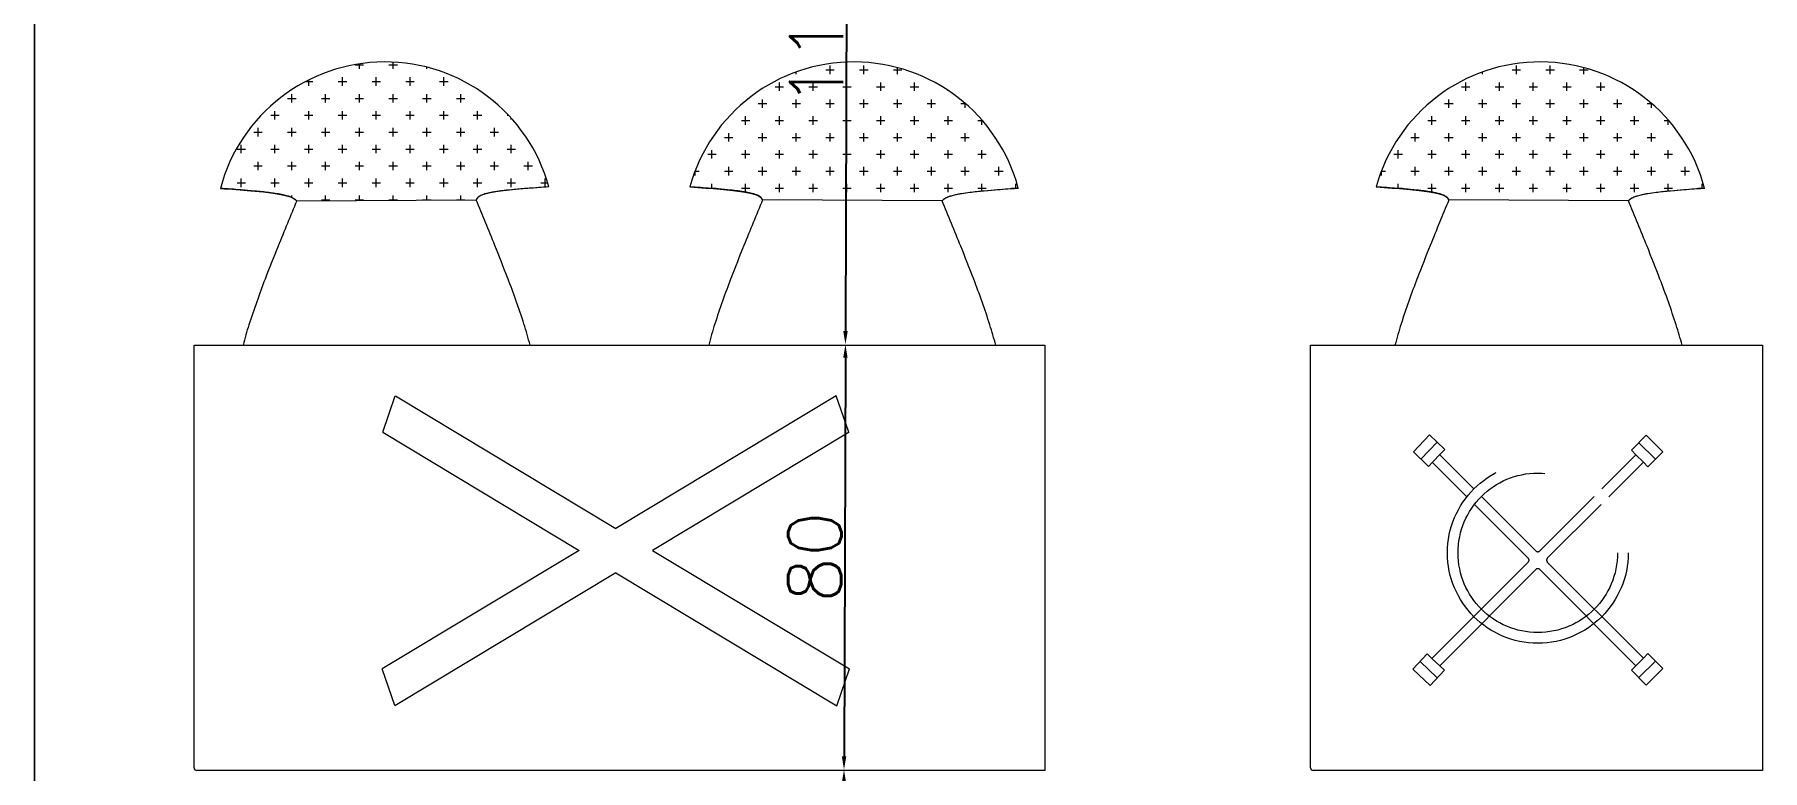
# Model space of a CAD drawing. Extents: x 3270 to 6851, y -140 to 2884.
# Drawn here: x 4573.4 to 4898.4, y 672.7 to 811.2 of the extents above; entities that cross this region are included whole.
import ezdxf

# ---------------------------------------------------------------- set-up
doc = ezdxf.new("R2010")
doc.units = 0
doc.header["$LTSCALE"] = 20
doc.linetypes.add('ACAD_ISO03W100', pattern=[30, 12, -18])
doc.layers.get('0').update_dxf_attribs({"linetype": 'CONTINUOUS', "lineweight": 15})
doc.layers.get('DEFPOINTS').update_dxf_attribs({"linetype": 'CONTINUOUS'})
doc.layers.add('Ö-MOBİLYA', color=31, linetype='CONTINUOUS', lineweight=18)
doc.layers.add('ölçü', color=102, linetype='CONTINUOUS', lineweight=15)
doc.styles.get("Standard").update_dxf_attribs({"font": 'txttw.shx'})
doc.dimstyles.new('YAZI', dxfattribs={"dimtxt": 10, "dimasz": 2.5, "dimexe": 1.25, "dimexo": 0.625, "dimtad": 1, "dimdec": 0, "dimtxsty": 'Standard', "dimcen": 2.5, "dimse1": 1, "dimse2": 1, "dimclrd": 256, "dimclrt": 256, "dimadec": 0, "dimazin": 0, "dimtfac": 1, "dimtdec": 0, "dimtmove": 0, "dimatfit": 3, "dimfxl": 1, "dimarcsym": 0})

# ---------------------------------------------------------------- blocks, each defined once
blk = doc.blocks.new('*D143')
at = {"layer": 'DEFPOINTS', "color": 0, "transparency": 16777216}
for p in [(4763.38, 867.74), (4725.9, 752.87), (4763.38, 752.74)]:
    blk.add_point(p, dxfattribs=at)
at = {"layer": 'ölçü', "lineweight": -2, "transparency": 16777216}
blk.add_line((4726.28, 865.37), (4725.91, 755.37), dxfattribs=at)
at = {"layer": 'ölçü', "transparency": 16777216}
for points in [[(4725.86, 865.37), (4726.7, 865.37), (4726.29, 867.87)], [(4725.49, 755.37), (4726.33, 755.37), (4725.9, 752.87)]]:
    blk.add_solid(points, dxfattribs=at)
at = {"layer": 'ölçü', "transparency": 16777216, "insert": (4720.47, 810.39), "char_height": 10, "attachment_point": 5, "rotation": 89.8076}
blk.add_mtext('115', dxfattribs=at)
blk = doc.blocks.new('*D144')
at = {"layer": 'DEFPOINTS', "color": 0, "transparency": 16777216}
for p in [(4763.38, 752.74), (4725.63, 672.87), (4763.38, 672.74)]:
    blk.add_point(p, dxfattribs=at)
at = {"layer": 'ölçü', "lineweight": -2, "transparency": 16777216}
blk.add_line((4725.89, 750.37), (4725.64, 675.37), dxfattribs=at)
at = {"layer": 'ölçü', "transparency": 16777216}
for points in [[(4725.48, 750.37), (4726.31, 750.37), (4725.9, 752.87)], [(4725.23, 675.37), (4726.06, 675.37), (4725.63, 672.87)]]:
    blk.add_solid(points, dxfattribs=at)
at = {"layer": 'ölçü', "transparency": 16777216, "insert": (4720.14, 712.89), "char_height": 10, "attachment_point": 5, "rotation": 89.8076}
blk.add_mtext('80', dxfattribs=at)
blk = doc.blocks.new('*D145')
at = {"layer": 'DEFPOINTS', "color": 0, "transparency": 16777216}
for p in [(4763.38, 672.74), (4725.25, 557.87), (4763.38, 557.74)]:
    blk.add_point(p, dxfattribs=at)
at = {"layer": 'ölçü', "lineweight": -2, "transparency": 16777216}
blk.add_line((4725.63, 670.37), (4725.26, 560.37), dxfattribs=at)
at = {"layer": 'ölçü', "transparency": 16777216}
for points in [[(4725.21, 670.37), (4726.04, 670.37), (4725.63, 672.87)], [(4724.84, 560.37), (4725.67, 560.37), (4725.25, 557.87)]]:
    blk.add_solid(points, dxfattribs=at)
at = {"layer": 'ölçü', "transparency": 16777216, "insert": (4719.82, 615.39), "char_height": 10, "attachment_point": 5, "rotation": 89.8076}
blk.add_mtext('115', dxfattribs=at)

msp = doc.modelspace()

# ---------------------------------------------------------------- linework, layer by layer
for p, q in [((4573.38, 222.74), (4573.38, 922.74)), ((4573.38, 922.74), (4573.38, 222.74))]:
    msp.add_line(p, q)
at = {"layer": 'Ö-MOBİLYA'}
for p, q in [((4631.3, 801.52), (4631.3, 803.11)), ((4633.68, 805.49), (4635.27, 805.49)), ((4634.48, 804.7), (4634.48, 805.65)), ((4637.65, 801.52), (4637.65, 803.11)), ((4640.03, 805.49), (4641.62, 805.49)), ((4640.83, 804.7), (4640.83, 805.97)), ((4644, 801.52), (4644, 803.11)), ((4647.18, 804.7), (4647.18, 805.02)), ((4650.35, 801.52), (4650.35, 803.11)), ((4716.66, 803.72), (4716.66, 804.12)), ((4722.21, 804.51), (4723.8, 804.51)), ((4723.01, 803.72), (4723.01, 805.31)), ((4728.56, 804.51), (4730.15, 804.51)), ((4729.36, 803.72), (4729.36, 805.31)), ((4734.91, 804.51), (4736.5, 804.51)), ((4735.71, 803.72), (4735.71, 804.94)), ((4845.75, 803.72), (4845.75, 804.12)), ((4851.3, 804.51), (4852.89, 804.51)), ((4852.1, 803.72), (4852.1, 805.31)), ((4857.65, 804.51), (4859.24, 804.51)), ((4858.45, 803.72), (4858.45, 805.31)), ((4864, 804.51), (4865.59, 804.51)), ((4864.8, 803.72), (4864.8, 804.94)), ((4621.78, 798.35), (4621.78, 799.94)), ((4624.34, 802.32), (4625.75, 802.32)), ((4624.95, 801.52), (4624.95, 802.63)), ((4628.13, 798.35), (4628.13, 799.94)), ((4630.51, 802.32), (4632.1, 802.32)), ((4634.48, 798.35), (4634.48, 799.94)), ((4636.86, 802.32), (4638.45, 802.32)), ((4640.83, 798.35), (4640.83, 799.94)), ((4643.21, 802.32), (4644.8, 802.32)), ((4647.18, 798.35), (4647.18, 799.94)), ((4649.56, 802.32), (4651.15, 802.32)), ((4653.53, 798.35), (4653.53, 799.94)), ((4712.69, 801.34), (4714.28, 801.34)), ((4713.48, 800.54), (4713.48, 802.13)), ((4719.04, 801.34), (4720.63, 801.34)), ((4719.83, 800.54), (4719.83, 802.13)), ((4725.39, 801.34), (4726.98, 801.34)), ((4726.18, 800.54), (4726.18, 802.13)), ((4731.74, 801.34), (4733.33, 801.34)), ((4732.53, 800.54), (4732.53, 802.13)), ((4738.09, 801.34), (4739.68, 801.34)), ((4738.88, 800.54), (4738.88, 802.13)), ((4745.23, 800.54), (4745.23, 800.64)), ((4841.78, 801.34), (4843.36, 801.34)), ((4842.57, 800.54), (4842.57, 802.13)), ((4848.13, 801.34), (4849.71, 801.34)), ((4848.92, 800.54), (4848.92, 802.13)), ((4854.48, 801.34), (4856.06, 801.34)), ((4855.27, 800.54), (4855.27, 802.13)), ((4860.83, 801.34), (4862.41, 801.34)), ((4861.62, 800.54), (4861.62, 802.13)), ((4867.18, 801.34), (4868.76, 801.34)), ((4867.97, 800.54), (4867.97, 802.13)), ((4874.32, 800.54), (4874.32, 800.64)), ((4618.6, 795.17), (4618.6, 796.76)), ((4620.98, 799.14), (4622.57, 799.14)), ((4624.95, 795.17), (4624.95, 796.76)), ((4627.33, 799.14), (4628.92, 799.14)), ((4631.3, 795.17), (4631.3, 796.76)), ((4633.68, 799.14), (4635.27, 799.14)), ((4637.65, 795.17), (4637.65, 796.76)), ((4640.03, 799.14), (4641.62, 799.14)), ((4644, 795.17), (4644, 796.76)), ((4646.38, 799.14), (4647.97, 799.14)), ((4650.35, 795.17), (4650.35, 796.76)), ((4652.73, 799.14), (4654.32, 799.14)), ((4656.7, 795.17), (4656.7, 796.76)), ((4659.88, 798.35), (4659.88, 798.49)), ((4709.51, 798.16), (4711.1, 798.16)), ((4710.31, 797.37), (4710.31, 798.96)), ((4715.86, 798.16), (4717.45, 798.16)), ((4716.66, 797.37), (4716.66, 798.96)), ((4722.21, 798.16), (4723.8, 798.16)), ((4723.01, 797.37), (4723.01, 798.96)), ((4728.56, 798.16), (4730.15, 798.16)), ((4729.36, 797.37), (4729.36, 798.96)), ((4734.91, 798.16), (4736.5, 798.16)), ((4735.71, 797.37), (4735.71, 798.96)), ((4741.26, 798.16), (4742.85, 798.16)), ((4742.06, 797.37), (4742.06, 798.96)), ((4747.61, 798.16), (4748.49, 798.16)), ((4748.41, 797.37), (4748.41, 798.23)), ((4838.6, 798.16), (4840.19, 798.16)), ((4839.4, 797.37), (4839.4, 798.96)), ((4844.95, 798.16), (4846.54, 798.16)), ((4845.75, 797.37), (4845.75, 798.96)), ((4851.3, 798.16), (4852.89, 798.16)), ((4852.1, 797.37), (4852.1, 798.96)), ((4857.65, 798.16), (4859.24, 798.16)), ((4858.45, 797.37), (4858.45, 798.96)), ((4864, 798.16), (4865.59, 798.16)), ((4864.8, 797.37), (4864.8, 798.96)), ((4870.35, 798.16), (4871.94, 798.16)), ((4871.15, 797.37), (4871.15, 798.96)), ((4876.7, 798.16), (4877.57, 798.16)), ((4877.5, 797.37), (4877.5, 798.23)), ((4615.43, 792), (4615.43, 793.59)), ((4617.81, 795.97), (4619.4, 795.97)), ((4621.78, 792), (4621.78, 793.59)), ((4624.16, 795.97), (4625.75, 795.97)), ((4628.13, 792), (4628.13, 793.59)), ((4630.51, 795.97), (4632.1, 795.97)), ((4634.48, 792), (4634.48, 793.59)), ((4636.86, 795.97), (4638.45, 795.97)), ((4640.83, 792), (4640.83, 793.59)), ((4643.21, 795.97), (4644.8, 795.97)), ((4647.18, 792), (4647.18, 793.59)), ((4649.56, 795.97), (4651.15, 795.97)), ((4653.53, 792), (4653.53, 793.59)), ((4655.91, 795.97), (4657.5, 795.97)), ((4659.88, 792), (4659.88, 793.59)), ((4662.26, 795.97), (4662.55, 795.97)), ((4663.05, 795.17), (4663.05, 795.42)), ((4706.34, 794.99), (4707.93, 794.99)), ((4707.13, 794.19), (4707.13, 795.78)), ((4712.69, 794.99), (4714.28, 794.99)), ((4713.48, 794.19), (4713.48, 795.78)), ((4719.04, 794.99), (4720.63, 794.99)), ((4719.83, 794.19), (4719.83, 795.78)), ((4725.39, 794.99), (4726.98, 794.99)), ((4726.18, 794.19), (4726.18, 795.78)), ((4731.74, 794.99), (4733.33, 794.99)), ((4732.53, 794.19), (4732.53, 795.78)), ((4738.09, 794.99), (4739.68, 794.99)), ((4738.88, 794.19), (4738.88, 795.78)), ((4744.44, 794.99), (4746.03, 794.99)), ((4745.23, 794.19), (4745.23, 795.78)), ((4750.79, 794.99), (4751.66, 794.99)), ((4751.58, 794.19), (4751.58, 795.08)), ((4835.43, 794.99), (4837.01, 794.99)), ((4836.22, 794.19), (4836.22, 795.78)), ((4841.78, 794.99), (4843.36, 794.99)), ((4842.57, 794.19), (4842.57, 795.78)), ((4848.13, 794.99), (4849.71, 794.99)), ((4848.92, 794.19), (4848.92, 795.78)), ((4854.48, 794.99), (4856.06, 794.99)), ((4855.27, 794.19), (4855.27, 795.78)), ((4860.83, 794.99), (4862.41, 794.99)), ((4861.62, 794.19), (4861.62, 795.78)), ((4867.18, 794.99), (4868.76, 794.99)), ((4867.97, 794.19), (4867.97, 795.78)), ((4873.53, 794.99), (4875.11, 794.99)), ((4874.32, 794.19), (4874.32, 795.78)), ((4879.88, 794.99), (4880.75, 794.99)), ((4880.67, 794.19), (4880.67, 795.08)), ((4612.25, 788.82), (4612.25, 790.41)), ((4614.63, 792.79), (4616.22, 792.79)), ((4618.6, 788.82), (4618.6, 790.41)), ((4620.98, 792.79), (4622.57, 792.79)), ((4624.95, 788.82), (4624.95, 790.41)), ((4627.33, 792.79), (4628.92, 792.79)), ((4631.3, 788.82), (4631.3, 790.41)), ((4633.68, 792.79), (4635.27, 792.79)), ((4637.65, 788.82), (4637.65, 790.41)), ((4640.03, 792.79), (4641.62, 792.79)), ((4644, 788.82), (4644, 790.41)), ((4646.38, 792.79), (4647.97, 792.79)), ((4650.35, 788.82), (4650.35, 790.41)), ((4652.73, 792.79), (4654.32, 792.79)), ((4656.7, 788.82), (4656.7, 790.41)), ((4659.08, 792.79), (4660.67, 792.79)), ((4663.05, 788.82), (4663.05, 790.41)), ((4703.16, 791.81), (4704.75, 791.81)), ((4703.96, 791.02), (4703.96, 792.61)), ((4709.51, 791.81), (4711.1, 791.81)), ((4710.31, 791.02), (4710.31, 792.61)), ((4715.86, 791.81), (4717.45, 791.81)), ((4716.66, 791.02), (4716.66, 792.61)), ((4722.21, 791.81), (4723.8, 791.81)), ((4723.01, 791.02), (4723.01, 792.61)), ((4728.56, 791.81), (4730.15, 791.81)), ((4729.36, 791.02), (4729.36, 792.61)), ((4734.91, 791.81), (4736.5, 791.81)), ((4735.71, 791.02), (4735.71, 792.61)), ((4741.26, 791.81), (4742.85, 791.81)), ((4742.06, 791.02), (4742.06, 792.61)), ((4747.61, 791.81), (4749.2, 791.81)), ((4748.41, 791.02), (4748.41, 792.61)), ((4753.96, 791.81), (4754.09, 791.81)), ((4832.25, 791.81), (4833.84, 791.81)), ((4833.05, 791.02), (4833.05, 792.61)), ((4838.6, 791.81), (4840.19, 791.81)), ((4839.4, 791.02), (4839.4, 792.61)), ((4844.95, 791.81), (4846.54, 791.81)), ((4845.75, 791.02), (4845.75, 792.61)), ((4851.3, 791.81), (4852.89, 791.81)), ((4852.1, 791.02), (4852.1, 792.61)), ((4857.65, 791.81), (4859.24, 791.81)), ((4858.45, 791.02), (4858.45, 792.61)), ((4864, 791.81), (4865.59, 791.81)), ((4864.8, 791.02), (4864.8, 792.61)), ((4870.35, 791.81), (4871.94, 791.81)), ((4871.15, 791.02), (4871.15, 792.61)), ((4876.7, 791.81), (4878.29, 791.81)), ((4877.5, 791.02), (4877.5, 792.61)), ((4883.05, 791.81), (4883.17, 791.81)), ((4611.46, 789.62), (4613.05, 789.62)), ((4615.43, 785.65), (4615.43, 787.24)), ((4617.81, 789.62), (4619.4, 789.62)), ((4621.78, 785.65), (4621.78, 787.24)), ((4624.16, 789.62), (4625.75, 789.62)), ((4628.13, 785.65), (4628.13, 787.24)), ((4630.51, 789.62), (4632.1, 789.62)), ((4634.48, 785.65), (4634.48, 787.24)), ((4636.86, 789.62), (4638.45, 789.62)), ((4640.83, 785.65), (4640.83, 787.24)), ((4643.21, 789.62), (4644.8, 789.62)), ((4647.18, 785.65), (4647.18, 787.24)), ((4649.56, 789.62), (4651.15, 789.62)), ((4653.53, 785.65), (4653.53, 787.24)), ((4655.91, 789.62), (4657.5, 789.62)), ((4659.88, 785.65), (4659.88, 787.24)), ((4662.26, 789.62), (4663.85, 789.62)), ((4666.23, 785.65), (4666.23, 787.24)), ((4699.99, 788.64), (4701.58, 788.64)), ((4700.78, 787.84), (4700.78, 789.43)), ((4706.34, 788.64), (4707.93, 788.64)), ((4707.13, 787.84), (4707.13, 789.43)), ((4712.69, 788.64), (4714.28, 788.64)), ((4713.48, 787.84), (4713.48, 789.43)), ((4719.04, 788.64), (4720.63, 788.64)), ((4719.83, 787.84), (4719.83, 789.43)), ((4725.39, 788.64), (4726.98, 788.64)), ((4726.18, 787.84), (4726.18, 789.43)), ((4731.74, 788.64), (4733.33, 788.64)), ((4732.53, 787.84), (4732.53, 789.43)), ((4738.09, 788.64), (4739.68, 788.64)), ((4738.88, 787.84), (4738.88, 789.43)), ((4744.44, 788.64), (4746.03, 788.64)), ((4745.23, 787.84), (4745.23, 789.43)), ((4750.79, 788.64), (4752.38, 788.64)), ((4751.58, 787.84), (4751.58, 789.43)), ((4829.08, 788.64), (4830.66, 788.64)), ((4829.87, 787.84), (4829.87, 789.43)), ((4835.43, 788.64), (4837.01, 788.64)), ((4836.22, 787.84), (4836.22, 789.43)), ((4841.78, 788.64), (4843.36, 788.64)), ((4842.57, 787.84), (4842.57, 789.43)), ((4848.13, 788.64), (4849.71, 788.64)), ((4848.92, 787.84), (4848.92, 789.43)), ((4854.48, 788.64), (4856.06, 788.64)), ((4855.27, 787.84), (4855.27, 789.43)), ((4860.83, 788.64), (4862.41, 788.64)), ((4861.62, 787.84), (4861.62, 789.43)), ((4867.18, 788.64), (4868.76, 788.64)), ((4867.97, 787.84), (4867.97, 789.43)), ((4873.53, 788.64), (4875.11, 788.64)), ((4874.32, 787.84), (4874.32, 789.43)), ((4879.88, 788.64), (4881.46, 788.64)), ((4880.67, 787.84), (4880.67, 789.43)), ((4609.78, 786.44), (4609.87, 786.44)), ((4611.46, 783.27), (4613.05, 783.27)), ((4612.25, 782.47), (4612.25, 784.06)), ((4614.63, 786.44), (4616.22, 786.44)), ((4617.81, 783.27), (4619.4, 783.27)), ((4618.6, 782.47), (4618.6, 784.06)), ((4620.98, 786.44), (4622.57, 786.44)), ((4624.16, 783.27), (4625.75, 783.27)), ((4624.95, 782.47), (4624.95, 784.06)), ((4627.33, 786.44), (4628.92, 786.44)), ((4630.51, 783.27), (4632.1, 783.27)), ((4631.3, 782.47), (4631.3, 784.06)), ((4633.68, 786.44), (4635.27, 786.44)), ((4636.86, 783.27), (4638.45, 783.27)), ((4637.65, 782.47), (4637.65, 784.06)), ((4640.03, 786.44), (4641.62, 786.44)), ((4643.21, 783.27), (4644.8, 783.27)), ((4644, 782.47), (4644, 784.06)), ((4646.38, 786.44), (4647.97, 786.44)), ((4649.56, 783.27), (4651.15, 783.27)), ((4650.35, 782.47), (4650.35, 784.06)), ((4652.73, 786.44), (4654.32, 786.44)), ((4655.91, 783.27), (4657.5, 783.27)), ((4656.7, 782.47), (4656.7, 784.06)), ((4659.08, 786.44), (4660.67, 786.44)), ((4662.26, 783.27), (4663.85, 783.27)), ((4663.05, 782.47), (4663.05, 784.06)), ((4665.43, 786.44), (4667.02, 786.44)), ((4668.61, 783.27), (4669.9, 783.27)), ((4669.4, 782.47), (4669.4, 784.06)), ((4697.61, 785.46), (4698.4, 785.46)), ((4697.61, 784.67), (4697.61, 785.46)), ((4703.16, 785.46), (4704.75, 785.46)), ((4703.96, 784.67), (4703.96, 786.26)), ((4709.51, 785.46), (4711.1, 785.46)), ((4710.31, 784.67), (4710.31, 786.26)), ((4715.86, 785.46), (4717.45, 785.46)), ((4716.66, 784.67), (4716.66, 786.26)), ((4722.21, 785.46), (4723.8, 785.46)), ((4723.01, 784.67), (4723.01, 786.26)), ((4728.56, 785.46), (4730.15, 785.46)), ((4729.36, 784.67), (4729.36, 786.26)), ((4734.91, 785.46), (4736.5, 785.46)), ((4735.71, 784.67), (4735.71, 786.26)), ((4741.26, 785.46), (4742.85, 785.46)), ((4742.06, 784.67), (4742.06, 786.26)), ((4747.61, 785.46), (4749.2, 785.46)), ((4748.41, 784.67), (4748.41, 786.26)), ((4753.96, 785.46), (4755.55, 785.46)), ((4754.76, 784.67), (4754.76, 786.26)), ((4826.7, 785.46), (4827.49, 785.46)), ((4826.7, 784.67), (4826.7, 785.46)), ((4832.25, 785.46), (4833.84, 785.46)), ((4833.05, 784.67), (4833.05, 786.26)), ((4838.6, 785.46), (4840.19, 785.46)), ((4839.4, 784.67), (4839.4, 786.26)), ((4844.95, 785.46), (4846.54, 785.46)), ((4845.75, 784.67), (4845.75, 786.26)), ((4851.3, 785.46), (4852.89, 785.46)), ((4852.1, 784.67), (4852.1, 786.26)), ((4857.65, 785.46), (4859.24, 785.46)), ((4858.45, 784.67), (4858.45, 786.26)), ((4864, 785.46), (4865.59, 785.46)), ((4864.8, 784.67), (4864.8, 786.26)), ((4870.35, 785.46), (4871.94, 785.46)), ((4871.15, 784.67), (4871.15, 786.26)), ((4876.7, 785.46), (4878.29, 785.46)), ((4877.5, 784.67), (4877.5, 786.26)), ((4883.05, 785.46), (4884.64, 785.46)), ((4883.85, 784.67), (4883.85, 786.26)), ((4621.78, 780.5), (4621.78, 780.89)), ((4622.44, 780.09), (4622.57, 780.09)), ((4622.68, 779.89, 33.61), (4656.45, 780.05, 32.32)), ((4622.68, 779.89), (4656.45, 780.05)), ((4622.68, 779.89), (4656.45, 780.05)), ((4627.33, 780.09), (4628.92, 780.09)), ((4628.13, 779.92), (4628.13, 780.89)), ((4633.68, 780.09), (4635.27, 780.09)), ((4634.48, 779.95), (4634.48, 780.89)), ((4640.03, 780.09), (4641.62, 780.09)), ((4640.83, 779.98), (4640.83, 780.89)), ((4646.38, 780.09), (4647.97, 780.09)), ((4647.18, 780.01), (4647.18, 780.89)), ((4652.73, 780.09), (4654.32, 780.09)), ((4653.53, 780.04), (4653.53, 780.89)), ((4699.99, 782.29), (4701.58, 782.29)), ((4700.78, 782.2), (4700.78, 783.08)), ((4706.34, 782.29), (4707.93, 782.29)), ((4707.13, 781.51), (4707.13, 783.08)), ((4744.08, 779.89, 33.61), (4710.31, 780.05, 32.32)), ((4744.08, 779.89), (4710.31, 780.05)), ((4744.08, 779.89), (4710.31, 780.05)), ((4712.69, 782.29), (4714.28, 782.29)), ((4713.48, 781.49), (4713.48, 783.08)), ((4719.04, 782.29), (4720.63, 782.29)), ((4719.83, 781.49), (4719.83, 783.08)), ((4725.39, 782.29), (4726.98, 782.29)), ((4726.18, 781.49), (4726.18, 783.08)), ((4731.74, 782.29), (4733.33, 782.29)), ((4732.53, 781.49), (4732.53, 783.08)), ((4738.09, 782.29), (4739.68, 782.29)), ((4738.88, 781.49), (4738.88, 783.08)), ((4744.44, 782.29), (4746.03, 782.29)), ((4745.23, 781.49), (4745.23, 783.08)), ((4750.79, 782.29), (4752.38, 782.29)), ((4751.58, 781.69), (4751.58, 783.08)), ((4757.14, 782.29), (4758.41, 782.29)), ((4757.93, 782.18), (4757.93, 783.08)), ((4829.08, 782.29), (4830.66, 782.29)), ((4829.87, 782.2), (4829.87, 783.08)), ((4835.43, 782.29), (4837.01, 782.29)), ((4836.22, 781.51), (4836.22, 783.08)), ((4873.17, 779.89, 33.61), (4839.4, 780.05, 32.32)), ((4873.17, 779.89), (4839.4, 780.05)), ((4873.17, 779.89), (4839.4, 780.05)), ((4841.78, 782.29), (4843.36, 782.29)), ((4842.57, 781.49), (4842.57, 783.08)), ((4848.13, 782.29), (4849.71, 782.29)), ((4848.92, 781.49), (4848.92, 783.08)), ((4854.48, 782.29), (4856.06, 782.29)), ((4855.27, 781.49), (4855.27, 783.08)), ((4860.83, 782.29), (4862.41, 782.29)), ((4861.62, 781.49), (4861.62, 783.08)), ((4867.18, 782.29), (4868.76, 782.29)), ((4867.97, 781.49), (4867.97, 783.08)), ((4873.53, 782.29), (4875.11, 782.29)), ((4874.32, 781.49), (4874.32, 783.08)), ((4879.88, 782.29), (4881.46, 782.29)), ((4880.67, 781.69), (4880.67, 783.08)), ((4886.23, 782.29), (4887.5, 782.29)), ((4887.02, 782.18), (4887.02, 783.08)), ((4742.06, 779.9), (4742.06, 779.91)), ((4871.15, 779.9), (4871.15, 779.91)), ((4603.38, 673.24), (4603.38, 752.74)), ((4603.38, 752.74), (4763.38, 752.74)), ((4763.38, 752.74), (4763.38, 672.74)), ((4813.38, 673.24), (4813.38, 752.74)), ((4813.38, 752.74), (4898.38, 752.74)), ((4898.38, 752.74), (4898.38, 672.74)), ((4638.86, 736.36), (4641.23, 743.22)), ((4833.56, 733.52), (4833.55, 733.53)), ((4835.34, 694.65), (4832.64, 691.77)), ((4837.21, 690.19), (4833.99, 693.21)), ((4837.68, 692.45), (4836.22, 693.82)), ((4874.59, 692.45), (4876, 693.86)), ((4875.12, 690.2), (4878.24, 693.32)), ((4876.85, 694.72), (4879.64, 691.93)), ((4641.13, 684.93), (4638.74, 691.87)), ((4724.26, 684.91), (4726.65, 691.86)), ((4835.86, 688.75), (4832.64, 691.77)), ((4833.78, 690.68), (4833.77, 690.67)), ((4834.68, 689.83), (4834.68, 689.83)), ((4834.89, 689.66), (4834.88, 689.65)), ((4835.19, 689.36), (4835.18, 689.35)), ((4838.56, 691.63), (4835.86, 688.75)), ((4873.73, 691.6), (4876.52, 688.81)), ((4876.52, 688.81), (4879.64, 691.93)), ((4877.37, 689.66), (4877.38, 689.65)), ((4877.37, 689.66), (4877.38, 689.65)), ((4878.79, 691.07), (4878.8, 691.07)), ((4878.79, 691.07), (4878.8, 691.07)), ((4763.38, 672.74), (4603.88, 672.74)), ((4898.38, 672.74), (4813.88, 672.74))]:
    msp.add_line(p, q, dxfattribs=at)
at = {"layer": 'Ö-MOBİLYA', "linetype": 'ACAD_ISO03W100', "ltscale": 0.3}
for p, q in [((4641.28, 743.2), (4682.72, 718.28)), ((4724.16, 743.2), (4682.72, 718.28)), ((4726.53, 736.35), (4724.16, 743.2)), ((4638.86, 736.36), (4675.79, 714.11)), ((4726.58, 736.36), (4689.64, 714.11)), ((4835.77, 735.84), (4832.72, 732.65)), ((4834.89, 734.92), (4834.88, 734.93)), ((4838.63, 733.11), (4835.77, 735.84)), ((4873.73, 732.98), (4876.52, 735.78)), ((4876.52, 735.78), (4879.64, 732.66)), ((4877.37, 734.92), (4877.38, 734.93)), ((4835.59, 729.92), (4832.72, 732.65)), ((4837.2, 734.48), (4834.15, 731.29)), ((4834.41, 734.42), (4834.41, 734.43)), ((4837.79, 732.25), (4836.41, 730.8)), ((4844.11, 725.7), (4837.68, 732.13)), ((4868.15, 725.7), (4874.59, 732.13)), ((4874.59, 732.13), (4876, 730.72)), ((4875.12, 734.38), (4878.24, 731.26)), ((4876.85, 729.86), (4879.64, 732.66)), ((4878.79, 733.51), (4878.8, 733.52)), ((4842.78, 724.2), (4836.3, 730.68)), ((4869.48, 724.2), (4876, 730.72)), ((4854.34, 712.64), (4844.21, 722.78)), ((4855.78, 714.03), (4845.52, 724.29)), ((4856.49, 714.03), (4866.74, 724.29)), ((4857.92, 712.64), (4868.06, 722.78)), ((4675.79, 714.11), (4638.79, 691.86)), ((4689.64, 714.11), (4726.65, 691.86)), ((4854.34, 711.94), (4836.22, 693.82)), ((4857.92, 711.94), (4876, 693.86)), ((4682.72, 709.94), (4641.17, 684.91)), ((4682.72, 709.94), (4724.26, 684.91)), ((4855.78, 710.55), (4837.68, 692.45)), ((4856.49, 710.55), (4874.59, 692.45))]:
    msp.add_line(p, q, dxfattribs=at)
for points in [[(4837.79, 732.25), (4838.63, 733.11)], [(4874.59, 732.13), (4873.73, 732.98)], [(4836.41, 730.8), (4835.59, 729.92)], [(4876, 730.72), (4876.85, 729.86)]]:
    msp.add_lwpolyline(points, dxfattribs=at)
at = {"layer": 'Ö-MOBİLYA'}
for points in [[(4836.22, 693.82), (4835.34, 694.65)], [(4837.68, 692.45), (4838.56, 691.63)], [(4874.59, 692.45), (4873.73, 691.6)], [(4876, 693.86), (4876.85, 694.72)]]:
    msp.add_lwpolyline(points, dxfattribs=at)
at = {"layer": 'Ö-MOBİLYA', "linetype": 'ACAD_ISO03W100', "ltscale": 0.3}
for radius in [17, 15]:
    msp.add_circle((4856.13, 713.68), radius, dxfattribs=at)
at = {"layer": 'Ö-MOBİLYA'}
for centre, radius, start, end in [((4639.27, 774.01, 97.96), 32, 15.3906, 165.135), ((4639.27, 774.01), 32, 15.3906, 165.135), ((4639.27, 774.01), 32, 15.3906, 165.135), ((4727.49, 774.01, 97.96), 32, 14.865, 164.6094), ((4727.49, 774.01), 32, 14.865, 164.6094), ((4727.49, 774.01), 32, 14.865, 164.6094), ((4856.58, 774.01, 97.96), 32, 14.865, 164.6094), ((4856.58, 774.01), 32, 14.865, 164.6094), ((4856.58, 774.01), 32, 14.865, 164.6094), ((4563.5, 127.68), 656.07, 85.74038, 86.08139), ((4563.5, 127.68), 656.07, 85.74038, 86.08139), ((4599.35, 609.91), 172.51, 84.8637, 85.7169), ((4599.35, 609.91), 172.51, 84.8637, 85.7169), ((4607.67, 702.23), 79.81, 82.9474, 84.8802), ((4607.67, 702.23), 79.81, 82.9474, 84.8802), ((4612.21, 739.26), 42.51, 80.8242, 82.8884), ((4612.21, 739.26), 42.51, 80.8242, 82.8884), ((4615.29, 758.47), 23.05, 77.8437, 80.778), ((4615.29, 758.47), 23.05, 77.8437, 80.778), ((4617.57, 769.15), 12.13, 73.5599, 77.7703), ((4617.57, 769.15), 12.13, 73.5599, 77.7703), ((4619.17, 774.6), 6.45, 67.5266, 73.4336), ((4619.17, 774.6), 6.45, 67.5266, 73.4336), ((4620.16, 777.03), 3.83, 59.8018, 67.3025), ((4620.37, 777.46), 3.35, 50.407, 67.8347), ((4620.41, 777.51), 3.29, 50.3148, 59.3617), ((4619.3, 776.07), 5.11, 48.4812, 51.0773), ((4618.79, 775.46), 5.9, 48.6556, 50.9029), ((4658.69, 778.97), 2.48, 147.9512, 154.3213), ((4658.39, 779.13), 2.14, 149.7805, 154.6585), ((3645.51, 360.59), 1094.51, 22.05105, 22.53468), ((4657.75, 779.55), 1.38, 123.727, 151.1261), ((4657.73, 779.57), 1.35, 123.4988, 147.5026), ((4658.27, 778.8), 2.29, 116.3427, 124.2346), ((4658.27, 778.8), 2.29, 116.3427, 124.2346), ((4658.94, 777.46), 3.79, 110.3387, 116.3745), ((4658.94, 777.46), 3.79, 110.3387, 116.3745), ((4659.87, 774.96), 6.46, 105.9179, 110.3887), ((4659.87, 774.96), 6.46, 105.9179, 110.3887), ((4661.1, 770.66), 10.93, 102.6582, 105.9608), ((4661.1, 770.66), 10.93, 102.6582, 105.9608), ((4663.29, 760.65), 21.17, 99.1926, 102.5063), ((4662.67, 763.74), 18.03, 100.2238, 102.6895), ((4664.6, 753.09), 28.85, 98.3755, 100.2455), ((4666.54, 740.39), 41.7, 96.9201, 99.1455), ((4667.38, 734.12), 48.02, 96.2601, 98.3669), ((4670.73, 705.51), 76.83, 95.3376, 96.8886), ((4671.8, 695.12), 87.27, 94.8725, 96.348), ((4677.5, 631.38), 151.27, 94.2984, 95.2791), ((4678.95, 612.81), 169.89, 94.3175, 94.9186), ((4710.04, 194.97), 588.88, 93.88596, 94.27266), ((4710.04, 194.97), 588.88, 93.88596, 94.27266), ((4656.73, 194.97), 588.88, 85.72734, 86.11404), ((4656.73, 194.97), 588.88, 85.72734, 86.11404), ((4689.26, 631.38), 151.27, 84.7209, 85.7016), ((4687.81, 612.81), 169.89, 85.0814, 85.6825), ((4694.97, 695.12), 87.27, 83.652, 85.1275), ((4696.03, 705.51), 76.83, 83.1114, 84.6624), ((4699.38, 734.12), 48.02, 81.6331, 83.7399), ((4700.23, 740.39), 41.7, 80.8545, 83.0799), ((4702.16, 753.09), 28.85, 79.7545, 81.6245), ((5721.25, 360.59), 1094.51, 157.46532, 157.94895), ((4703.47, 760.65), 21.17, 77.4937, 80.8074), ((4704.1, 763.74), 18.03, 77.3105, 79.7762), ((4705.66, 770.66), 10.93, 74.0392, 77.3418), ((4705.66, 770.66), 10.93, 74.0392, 77.3418), ((4706.89, 774.96), 6.46, 69.6113, 74.0821), ((4706.89, 774.96), 6.46, 69.6113, 74.0821), ((4707.83, 777.46), 3.79, 63.6255, 69.6613), ((4707.83, 777.46), 3.79, 63.6255, 69.6613), ((4708.49, 778.8), 2.29, 55.7654, 63.6573), ((4708.49, 778.8), 2.29, 55.7654, 63.6573), ((4709.02, 779.55), 1.38, 28.8739, 56.273), ((4709.04, 779.57), 1.35, 32.4974, 56.5012), ((4708.07, 778.97), 2.48, 25.6787, 32.0488), ((4708.38, 779.13), 2.14, 25.3415, 30.2195), ((4747.47, 776.07), 5.11, 128.9227, 131.5188), ((4747.98, 775.46), 5.9, 129.0971, 131.3444), ((4746.39, 777.46), 3.35, 112.1653, 129.593), ((4746.36, 777.51), 3.29, 120.6383, 129.6852), ((4746.61, 777.03), 3.83, 112.6975, 120.1982), ((4747.59, 774.6), 6.45, 106.5664, 112.4734), ((4747.59, 774.6), 6.45, 106.5664, 112.4734), ((4749.19, 769.15), 12.13, 102.2297, 106.4401), ((4749.19, 769.15), 12.13, 102.2297, 106.4401), ((4751.47, 758.47), 23.05, 99.222, 102.1563), ((4751.47, 758.47), 23.05, 99.222, 102.1563), ((4754.56, 739.26), 42.51, 97.1116, 99.1758), ((4754.56, 739.26), 42.51, 97.1116, 99.1758), ((4759.09, 702.23), 79.81, 95.1198, 97.0526), ((4759.09, 702.23), 79.81, 95.1198, 97.0526), ((4767.42, 609.91), 172.51, 94.2831, 95.1363), ((4767.42, 609.91), 172.51, 94.2831, 95.1363), ((4803.26, 127.68), 656.07, 93.91861, 94.25962), ((4803.26, 127.68), 656.07, 93.91861, 94.25962), ((4785.82, 194.97), 588.88, 85.72734, 86.11404), ((4785.82, 194.97), 588.88, 85.72734, 86.11404), ((4818.35, 631.38), 151.27, 84.7209, 85.7016), ((4816.9, 612.81), 169.89, 85.0814, 85.6825), ((4824.05, 695.12), 87.27, 83.652, 85.1275), ((4825.12, 705.51), 76.83, 83.1114, 84.6624), ((4828.47, 734.12), 48.02, 81.6331, 83.7399), ((4829.31, 740.39), 41.7, 80.8545, 83.0799), ((4831.25, 753.09), 28.85, 79.7545, 81.6245), ((5850.34, 360.59), 1094.51, 157.46532, 157.94895), ((4832.56, 760.65), 21.17, 77.4937, 80.8074), ((4833.18, 763.74), 18.03, 77.3105, 79.7762), ((4834.75, 770.66), 10.93, 74.0392, 77.3418), ((4834.75, 770.66), 10.93, 74.0392, 77.3418), ((4835.98, 774.96), 6.46, 69.6113, 74.0821), ((4835.98, 774.96), 6.46, 69.6113, 74.0821), ((4836.91, 777.46), 3.79, 63.6255, 69.6613), ((4836.91, 777.46), 3.79, 63.6255, 69.6613), ((4837.58, 778.8), 2.29, 55.7654, 63.6573), ((4837.58, 778.8), 2.29, 55.7654, 63.6573), ((4838.1, 779.55), 1.38, 28.8739, 56.273), ((4838.12, 779.57), 1.35, 32.4974, 56.5012), ((4837.16, 778.97), 2.48, 25.6787, 32.0488), ((4837.46, 779.13), 2.14, 25.3415, 30.2195), ((4876.55, 776.07), 5.11, 128.9227, 131.5188), ((4877.07, 775.46), 5.9, 129.0971, 131.3444), ((4875.48, 777.46), 3.35, 112.1653, 129.593), ((4875.44, 777.51), 3.29, 120.6383, 129.6852), ((4875.69, 777.03), 3.83, 112.6975, 120.1982), ((4876.68, 774.6), 6.45, 106.5664, 112.4734), ((4876.68, 774.6), 6.45, 106.5664, 112.4734), ((4878.28, 769.15), 12.13, 102.2297, 106.4401), ((4878.28, 769.15), 12.13, 102.2297, 106.4401), ((4880.56, 758.47), 23.05, 99.222, 102.1563), ((4880.56, 758.47), 23.05, 99.222, 102.1563), ((4883.65, 739.26), 42.51, 97.1116, 99.1758), ((4883.65, 739.26), 42.51, 97.1116, 99.1758), ((4888.18, 702.23), 79.81, 95.1198, 97.0526), ((4888.18, 702.23), 79.81, 95.1198, 97.0526), ((4896.5, 609.91), 172.51, 94.2831, 95.1363), ((4896.5, 609.91), 172.51, 94.2831, 95.1363), ((4932.35, 127.68), 656.07, 93.91861, 94.25962), ((4932.35, 127.68), 656.07, 93.91861, 94.25962), ((5633.63, 360.43), 1094.51, 157.46532, 157.94895), ((3733.14, 360.43), 1094.51, 22.05105, 22.53468), ((3862.23, 360.43), 1094.51, 22.05105, 22.53468), ((4959.73, 633.72), 367.31, 157.9951, 159.0338), ((4319.4, 633.87), 367.31, 20.9662, 22.0049), ((5047.36, 633.87), 367.31, 157.9951, 159.0338), ((4407.03, 633.72), 367.31, 20.9662, 22.0049), ((5176.45, 633.87), 367.31, 157.9951, 159.0338), ((4536.12, 633.72), 367.31, 20.9662, 22.0049), ((4762.64, 708.75), 156.42, 158.8654, 162.2021), ((4516.5, 708.91), 156.42, 17.7979, 21.1346), ((4850.27, 708.91), 156.42, 158.8654, 162.2021), ((4604.13, 708.75), 156.42, 17.7979, 21.1346), ((4979.35, 708.91), 156.42, 158.8654, 162.2021), ((4733.21, 708.75), 156.42, 17.7979, 21.1346), ((4682.54, 734.5), 72.29, 162.2345, 165.3844), ((4596.59, 734.66), 72.29, 14.4861, 17.7655), ((4770.17, 734.66), 72.29, 162.2345, 165.5139), ((4684.22, 734.5), 72.29, 14.6156, 17.7655), ((4899.26, 734.66), 72.29, 162.2345, 165.5139), ((4813.31, 734.5), 72.29, 14.6156, 17.7655), ((4603.88, 673.24), 0.5, 180, 270), ((4813.88, 673.24), 0.5, 180, 270)]:
    msp.add_arc(centre, radius, start, end, dxfattribs=at)
at = {"layer": 'Ö-MOBİLYA', "linetype": 'ACAD_ISO03W100', "ltscale": 0.3}
for centre, start, end in [((4853.99, 712.29), 315, 45), ((4856.13, 714.39), 225, 315), ((4858.28, 712.29), 135, 225), ((4856.13, 710.19), 45, 135)]:
    msp.add_arc(centre, 0.5, start, end, dxfattribs=at)
at = {"layer": 'Ö-MOBİLYA'}
for points in [[(4608.34, 782.22, 97.96), (4614.03, 781.79, 86.77), (4622.68, 779.89, 33.61)], [(4670.13, 782.5, 97.96), (4664.43, 782.08, 86.77), (4656.45, 780.05, 32.32)], [(4696.64, 782.5, 97.96), (4702.33, 782.08, 86.77), (4710.31, 780.05, 32.32)], [(4758.43, 782.22, 97.96), (4752.73, 781.79, 86.77), (4744.08, 779.89, 33.61)], [(4825.72, 782.5, 97.96), (4831.42, 782.08, 86.77), (4839.4, 780.05, 32.32)], [(4887.51, 782.22, 97.96), (4881.82, 781.79, 86.77), (4873.17, 779.89, 33.61)]]:
    msp.add_spline(points, degree=3, dxfattribs=at)

# ---------------------------------------------------------------- dimensions: what is measured, and where the dimension line sits
at = {"layer": 'ölçü'}
for base, p1, p2, picture, middle in [((4725.9, 752.87), (4763.38, 867.74), (4763.38, 752.74), '*D143', (4720.47, 810.39)), ((4725.63, 672.87), (4763.38, 752.74), (4763.38, 672.74), '*D144', (4720.14, 712.89)), ((4725.25, 557.87), (4763.38, 672.74), (4763.38, 557.74), '*D145', (4719.82, 615.39))]:
    dim = msp.add_linear_dim(base=base, p1=p1, p2=p2, angle=89.8076, dimstyle='YAZI', dxfattribs=at)
    dim.commit()
    dim.dimension.update_dxf_attribs({"geometry": picture, "text_midpoint": middle})

doc.saveas('drawing.dxf')
